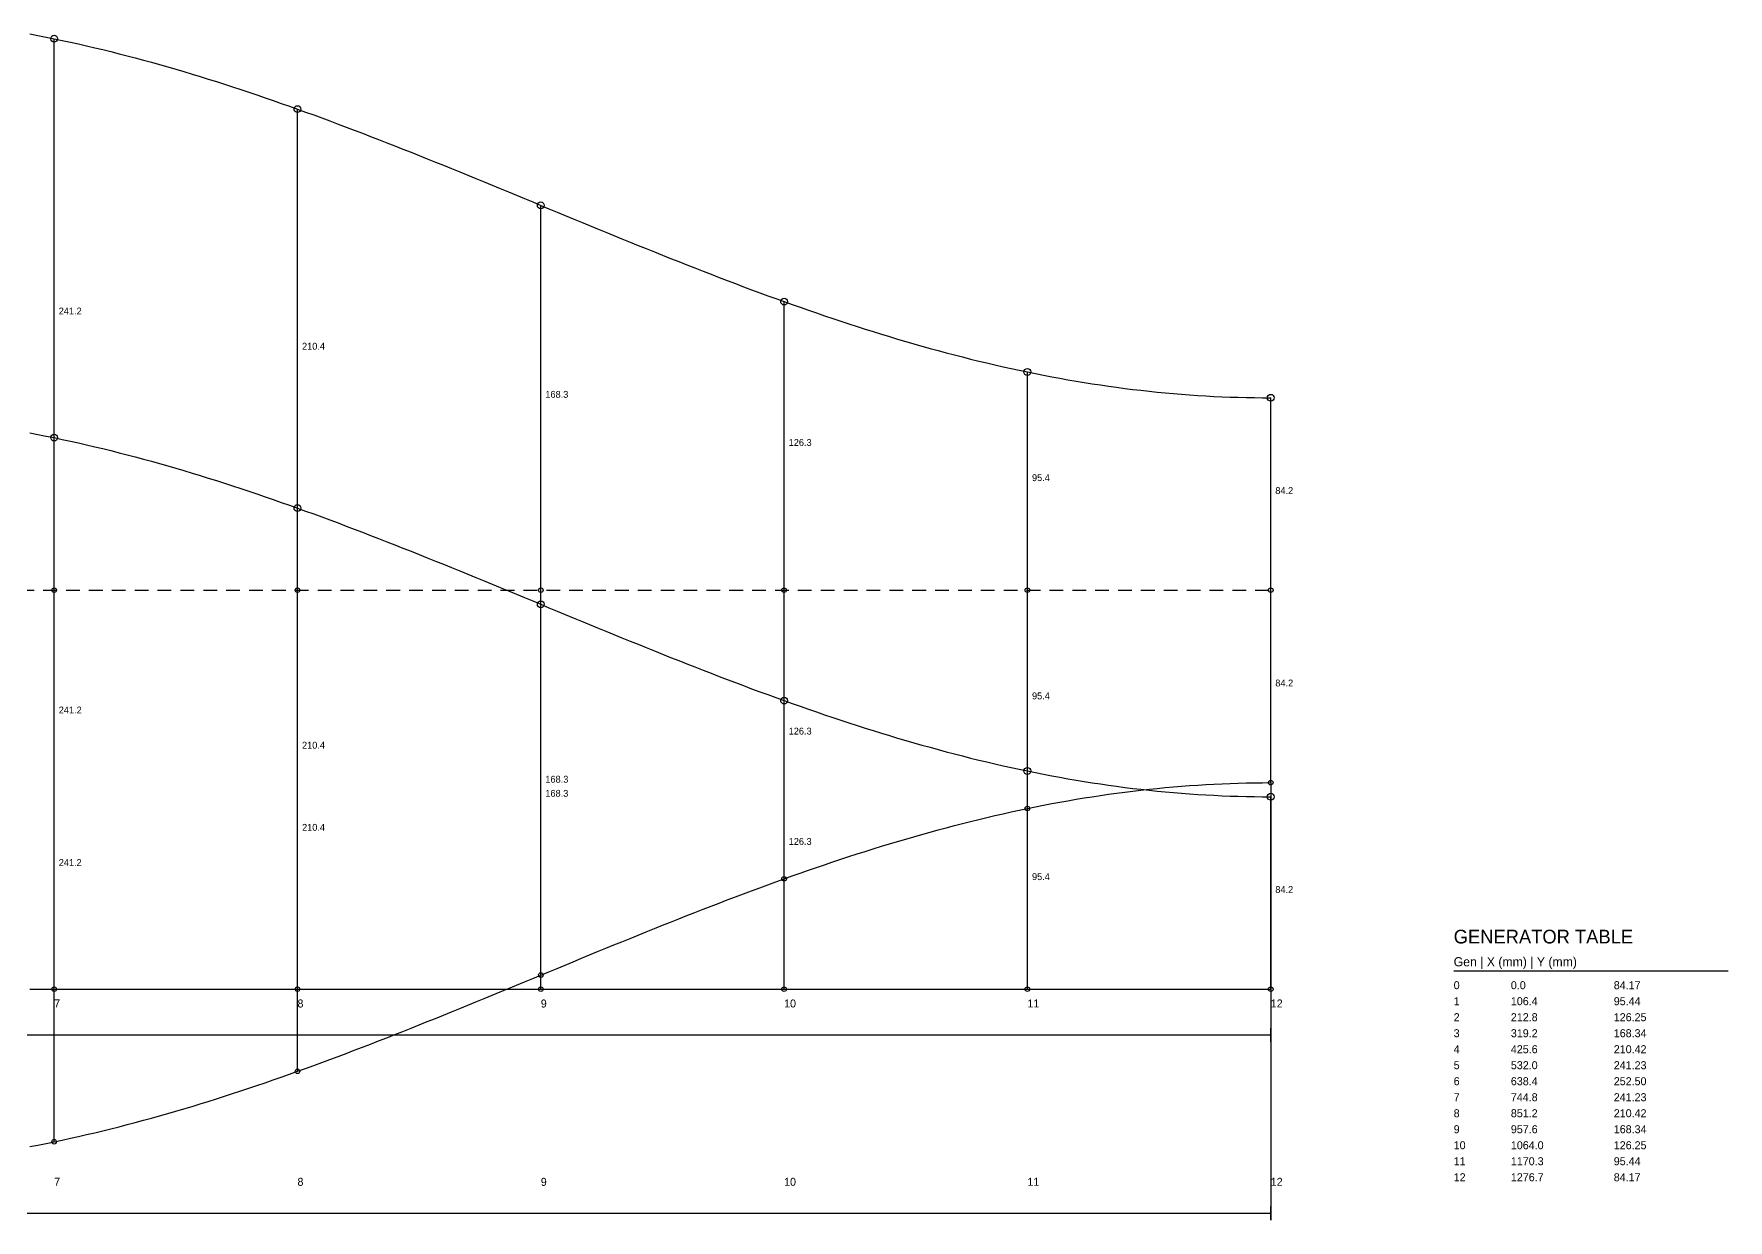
# Model space of a CAD drawing. Header units: millimetres. Extents: x -203 to 1477, y -1544 to 203.
# Drawn here: x 736 to 1477, y -1520 to -1001 of the extents above; entities that cross this region are included whole.
import ezdxf

# ---------------------------------------------------------------- set-up
doc = ezdxf.new("R2010")
doc.units = ezdxf.units.MM
doc.linetypes.add('DASHED', pattern=[10, 6, -4])
for name, color, linetype in [('DEV_CONTOUR', 3, 'CONTINUOUS'), ('DEV_COTES', 2, 'CONTINUOUS'), ('DEV_GENERATRICES', 7, 'CONTINUOUS'), ('DEV_POINTS', 1, 'CONTINUOUS'), ('DEV_SOUDURE', 1, 'CONTINUOUS'), ('DEV_TEXTE', 4, 'CONTINUOUS')]:
    doc.layers.add(name, color=color, linetype=linetype)

msp = doc.modelspace()

# ---------------------------------------------------------------- linework, layer by layer
at = {"layer": 'DEV_CONTOUR', "color": 3, "linetype": 'CONTINUOUS'}
for p, q in [((734.127, -1001.365), (737.674, -1002.043)), ((737.674, -1002.043), (741.22, -1002.744)), ((741.22, -1002.744), (744.767, -1003.467)), ((744.767, -1003.467), (748.313, -1004.213)), ((748.313, -1004.213), (751.86, -1004.98)), ((751.86, -1004.98), (755.406, -1005.77)), ((755.406, -1005.77), (758.953, -1006.58)), ((758.953, -1006.58), (762.499, -1007.412)), ((762.499, -1007.412), (766.046, -1008.266)), ((766.046, -1008.266), (769.592, -1009.139)), ((769.592, -1009.139), (773.139, -1010.034)), ((773.139, -1010.034), (776.685, -1010.948)), ((776.685, -1010.948), (780.232, -1011.882)), ((780.232, -1011.882), (783.778, -1012.836)), ((783.778, -1012.836), (787.325, -1013.81)), ((787.325, -1013.81), (790.872, -1014.802)), ((790.872, -1014.802), (794.418, -1015.813)), ((794.418, -1015.813), (797.965, -1016.843)), ((797.965, -1016.843), (801.511, -1017.891)), ((801.511, -1017.891), (805.058, -1018.956)), ((805.058, -1018.956), (808.604, -1020.04)), ((808.604, -1020.04), (812.151, -1021.14)), ((812.151, -1021.14), (815.697, -1022.257)), ((815.697, -1022.257), (819.244, -1023.39)), ((819.244, -1023.39), (822.79, -1024.54)), ((822.79, -1024.54), (826.337, -1025.705)), ((826.337, -1025.705), (829.883, -1026.886)), ((829.883, -1026.886), (833.43, -1028.082)), ((833.43, -1028.082), (836.976, -1029.293)), ((836.976, -1029.293), (840.523, -1030.518)), ((840.523, -1030.518), (844.069, -1031.757)), ((844.069, -1031.757), (847.616, -1033.009)), ((847.616, -1033.009), (851.162, -1034.275)), ((851.162, -1034.275), (854.709, -1035.553)), ((854.709, -1035.553), (858.255, -1036.844)), ((858.255, -1036.844), (861.802, -1038.147)), ((861.802, -1038.147), (865.348, -1039.462)), ((865.348, -1039.462), (868.895, -1040.788)), ((868.895, -1040.788), (872.441, -1042.125)), ((872.441, -1042.125), (875.988, -1043.472)), ((875.988, -1043.472), (879.534, -1044.829)), ((879.534, -1044.829), (883.081, -1046.196)), ((883.081, -1046.196), (886.627, -1047.572)), ((886.627, -1047.572), (890.174, -1048.957)), ((890.174, -1048.957), (893.72, -1050.35)), ((893.72, -1050.35), (897.267, -1051.751)), ((897.267, -1051.751), (900.813, -1053.159)), ((900.813, -1053.159), (904.36, -1054.575)), ((904.36, -1054.575), (907.906, -1055.997)), ((907.906, -1055.997), (911.453, -1057.425)), ((911.453, -1057.425), (914.999, -1058.859)), ((914.999, -1058.859), (918.546, -1060.299)), ((918.546, -1060.299), (922.092, -1061.743)), ((922.092, -1061.743), (925.639, -1063.192)), ((925.639, -1063.192), (929.185, -1064.645)), ((929.185, -1064.645), (932.732, -1066.101)), ((932.732, -1066.101), (936.278, -1067.561)), ((936.278, -1067.561), (939.825, -1069.023)), ((939.825, -1069.023), (943.371, -1070.488)), ((943.371, -1070.488), (946.918, -1071.954)), ((946.918, -1071.954), (950.464, -1073.422)), ((950.464, -1073.422), (954.011, -1074.89)), ((954.011, -1074.89), (957.557, -1076.359)), ((957.557, -1076.359), (961.104, -1077.828)), ((961.104, -1077.828), (964.65, -1079.296)), ((964.65, -1079.296), (968.197, -1080.764)), ((968.197, -1080.764), (971.743, -1082.23)), ((971.743, -1082.23), (975.29, -1083.695)), ((975.29, -1083.695), (978.836, -1085.157)), ((978.836, -1085.157), (982.383, -1086.617)), ((982.383, -1086.617), (985.93, -1088.073)), ((985.93, -1088.073), (989.476, -1089.526)), ((989.476, -1089.526), (993.023, -1090.975)), ((993.023, -1090.975), (996.569, -1092.419)), ((996.569, -1092.419), (1000.116, -1093.859)), ((1000.116, -1093.859), (1003.662, -1095.293)), ((1003.662, -1095.293), (1007.209, -1096.721)), ((1007.209, -1096.721), (1010.755, -1098.143)), ((1010.755, -1098.143), (1014.302, -1099.559)), ((1014.302, -1099.559), (1017.848, -1100.967)), ((1017.848, -1100.967), (1021.395, -1102.368)), ((1021.395, -1102.368), (1024.941, -1103.762)), ((1024.941, -1103.762), (1028.488, -1105.146)), ((1028.488, -1105.146), (1032.034, -1106.522)), ((1032.034, -1106.522), (1035.581, -1107.889)), ((1035.581, -1107.889), (1039.127, -1109.246)), ((1039.127, -1109.246), (1042.674, -1110.593)), ((1042.674, -1110.593), (1046.22, -1111.93)), ((1046.22, -1111.93), (1049.767, -1113.256)), ((1049.767, -1113.256), (1053.313, -1114.571)), ((1053.313, -1114.571), (1056.86, -1115.874)), ((1056.86, -1115.874), (1060.406, -1117.165)), ((1060.406, -1117.165), (1063.953, -1118.443)), ((1063.953, -1118.443), (1067.499, -1119.709)), ((1067.499, -1119.709), (1071.046, -1120.961)), ((1071.046, -1120.961), (1074.592, -1122.2)), ((1074.592, -1122.2), (1078.139, -1123.425)), ((1078.139, -1123.425), (1081.685, -1124.636)), ((1081.685, -1124.636), (1085.232, -1125.832)), ((1085.232, -1125.832), (1088.778, -1127.013)), ((1088.778, -1127.013), (1092.325, -1128.178)), ((1092.325, -1128.178), (1095.871, -1129.328)), ((1095.871, -1129.328), (1099.418, -1130.461)), ((1099.418, -1130.461), (1102.964, -1131.578)), ((1102.964, -1131.578), (1106.511, -1132.679)), ((1106.511, -1132.679), (1110.057, -1133.762)), ((1110.057, -1133.762), (1113.604, -1134.827)), ((1113.604, -1134.827), (1117.15, -1135.875)), ((1117.15, -1135.875), (1120.697, -1136.905)), ((1120.697, -1136.905), (1124.243, -1137.916)), ((1124.243, -1137.916), (1127.79, -1138.908)), ((1127.79, -1138.908), (1131.336, -1139.882)), ((1131.336, -1139.882), (1134.883, -1140.836)), ((1134.883, -1140.836), (1138.429, -1141.77)), ((1138.429, -1141.77), (1141.976, -1142.684)), ((1141.976, -1142.684), (1145.522, -1143.579)), ((1145.522, -1143.579), (1149.069, -1144.453)), ((1149.069, -1144.453), (1152.615, -1145.306)), ((1152.615, -1145.306), (1156.162, -1146.138)), ((1156.162, -1146.138), (1159.708, -1146.948)), ((1159.708, -1146.948), (1163.255, -1147.738)), ((1163.255, -1147.738), (1166.801, -1148.505)), ((1166.801, -1148.505), (1170.348, -1149.251)), ((1170.348, -1149.251), (1173.894, -1149.974)), ((1173.894, -1149.974), (1177.441, -1150.675)), ((1177.441, -1150.675), (1180.988, -1151.353)), ((1180.988, -1151.353), (1184.534, -1152.009)), ((1184.534, -1152.009), (1188.081, -1152.641)), ((1188.081, -1152.641), (1191.627, -1153.25)), ((1191.627, -1153.25), (1195.174, -1153.836)), ((1195.174, -1153.836), (1198.72, -1154.398)), ((1198.72, -1154.398), (1202.267, -1154.937)), ((1202.267, -1154.937), (1205.813, -1155.451)), ((1205.813, -1155.451), (1209.36, -1155.942)), ((1209.36, -1155.942), (1212.906, -1156.408)), ((1212.906, -1156.408), (1216.453, -1156.849)), ((1216.453, -1156.849), (1219.999, -1157.267)), ((1219.999, -1157.267), (1223.546, -1157.659)), ((1223.546, -1157.659), (1227.092, -1158.027)), ((1227.092, -1158.027), (1230.639, -1158.37)), ((1230.639, -1158.37), (1234.185, -1158.688)), ((1234.185, -1158.688), (1237.732, -1158.981)), ((1237.732, -1158.981), (1241.278, -1159.249)), ((1241.278, -1159.249), (1244.825, -1159.491)), ((1244.825, -1159.491), (1248.371, -1159.708)), ((1248.371, -1159.708), (1251.918, -1159.9)), ((1251.918, -1159.9), (1255.464, -1160.066)), ((1255.464, -1160.066), (1259.011, -1160.207)), ((1259.011, -1160.207), (1262.557, -1160.322)), ((1262.557, -1160.322), (1266.104, -1160.412)), ((1266.104, -1160.412), (1269.65, -1160.476)), ((1269.65, -1160.476), (1273.197, -1160.514)), ((1273.197, -1160.514), (1276.743, -1160.527)), ((734.127, -1175.869), (737.674, -1176.548)), ((737.674, -1176.548), (741.22, -1177.248)), ((741.22, -1177.248), (744.767, -1177.972)), ((744.767, -1177.972), (748.313, -1178.717)), ((748.313, -1178.717), (751.86, -1179.485)), ((751.86, -1179.485), (755.406, -1180.274)), ((755.406, -1180.274), (758.953, -1181.085)), ((758.953, -1181.085), (762.499, -1181.917)), ((762.499, -1181.917), (766.046, -1182.77)), ((766.046, -1182.77), (769.592, -1183.644)), ((769.592, -1183.644), (773.139, -1184.538)), ((773.139, -1184.538), (776.685, -1185.453)), ((776.685, -1185.453), (780.232, -1186.387)), ((780.232, -1186.387), (783.778, -1187.341)), ((783.778, -1187.341), (787.325, -1188.314)), ((787.325, -1188.314), (790.872, -1189.307)), ((790.872, -1189.307), (794.418, -1190.318)), ((794.418, -1190.318), (797.965, -1191.348)), ((797.965, -1191.348), (801.511, -1192.395)), ((801.511, -1192.395), (805.058, -1193.461)), ((805.058, -1193.461), (808.604, -1194.544)), ((808.604, -1194.544), (812.151, -1195.644)), ((812.151, -1195.644), (815.697, -1196.761)), ((815.697, -1196.761), (819.244, -1197.895)), ((819.244, -1197.895), (822.79, -1199.044)), ((822.79, -1199.044), (826.337, -1200.21)), ((826.337, -1200.21), (829.883, -1201.391)), ((829.883, -1201.391), (833.43, -1202.587)), ((833.43, -1202.587), (836.976, -1203.797)), ((836.976, -1203.797), (840.523, -1205.022)), ((840.523, -1205.022), (844.069, -1206.261)), ((844.069, -1206.261), (847.616, -1207.514)), ((847.616, -1207.514), (851.162, -1208.78)), ((851.162, -1208.78), (854.709, -1210.058)), ((854.709, -1210.058), (858.255, -1211.349)), ((858.255, -1211.349), (861.802, -1212.652)), ((861.802, -1212.652), (865.348, -1213.967)), ((865.348, -1213.967), (868.895, -1215.293)), ((868.895, -1215.293), (872.441, -1216.629)), ((872.441, -1216.629), (875.988, -1217.976)), ((875.988, -1217.976), (879.534, -1219.334)), ((879.534, -1219.334), (883.081, -1220.7)), ((883.081, -1220.7), (886.627, -1222.076)), ((886.627, -1222.076), (890.174, -1223.461)), ((890.174, -1223.461), (893.72, -1224.854)), ((893.72, -1224.854), (897.267, -1226.255)), ((897.267, -1226.255), (900.813, -1227.664)), ((900.813, -1227.664), (904.36, -1229.079)), ((904.36, -1229.079), (907.906, -1230.501)), ((907.906, -1230.501), (911.453, -1231.93)), ((911.453, -1231.93), (914.999, -1233.364)), ((914.999, -1233.364), (918.546, -1234.804)), ((918.546, -1234.804), (922.092, -1236.248)), ((922.092, -1236.248), (925.639, -1237.697)), ((925.639, -1237.697), (929.185, -1239.15)), ((929.185, -1239.15), (932.732, -1240.606)), ((932.732, -1240.606), (936.278, -1242.066)), ((936.278, -1242.066), (939.825, -1243.528)), ((939.825, -1243.528), (943.371, -1244.992)), ((943.371, -1244.992), (946.918, -1246.459)), ((946.918, -1246.459), (950.464, -1247.926)), ((950.464, -1247.926), (954.011, -1249.395)), ((954.011, -1249.395), (957.557, -1250.864)), ((957.557, -1250.864), (961.104, -1252.333)), ((961.104, -1252.333), (964.65, -1253.801)), ((964.65, -1253.801), (968.197, -1255.269)), ((968.197, -1255.269), (971.743, -1256.735)), ((971.743, -1256.735), (975.29, -1258.199)), ((975.29, -1258.199), (978.836, -1259.662)), ((978.836, -1259.662), (982.383, -1261.121)), ((982.383, -1261.121), (985.93, -1262.578)), ((985.93, -1262.578), (989.476, -1264.03)), ((989.476, -1264.03), (993.023, -1265.479)), ((993.023, -1265.479), (996.569, -1266.924)), ((996.569, -1266.924), (1000.116, -1268.363)), ((1000.116, -1268.363), (1003.662, -1269.797)), ((1003.662, -1269.797), (1007.209, -1271.226)), ((1007.209, -1271.226), (1010.755, -1272.648)), ((1010.755, -1272.648), (1014.302, -1274.064)), ((1014.302, -1274.064), (1017.848, -1275.472)), ((1017.848, -1275.472), (1021.395, -1276.873)), ((1021.395, -1276.873), (1024.941, -1278.266)), ((1024.941, -1278.266), (1028.488, -1279.651)), ((1028.488, -1279.651), (1032.034, -1281.027)), ((1032.034, -1281.027), (1035.581, -1282.394)), ((1035.581, -1282.394), (1039.127, -1283.751)), ((1039.127, -1283.751), (1042.674, -1285.098)), ((1042.674, -1285.098), (1046.22, -1286.435)), ((1046.22, -1286.435), (1049.767, -1287.761)), ((1049.767, -1287.761), (1053.313, -1289.075)), ((1053.313, -1289.075), (1056.86, -1290.378)), ((1056.86, -1290.378), (1060.406, -1291.669)), ((1060.406, -1291.669), (1063.953, -1292.948)), ((1063.953, -1292.948), (1067.499, -1294.213)), ((1067.499, -1294.213), (1071.046, -1295.466)), ((1071.046, -1295.466), (1074.592, -1296.705)), ((1074.592, -1296.705), (1078.139, -1297.93)), ((1078.139, -1297.93), (1081.685, -1299.141)), ((1081.685, -1299.141), (1085.232, -1300.336)), ((1085.232, -1300.336), (1088.778, -1301.517)), ((1088.778, -1301.517), (1092.325, -1302.683)), ((1092.325, -1302.683), (1095.871, -1303.832)), ((1095.871, -1303.832), (1099.418, -1304.966)), ((1099.418, -1304.966), (1102.964, -1306.083)), ((1102.964, -1306.083), (1106.511, -1307.183)), ((1106.511, -1307.183), (1110.057, -1308.266)), ((1110.057, -1308.266), (1113.604, -1309.332)), ((1113.604, -1309.332), (1117.15, -1310.38)), ((1117.15, -1310.38), (1120.697, -1311.409)), ((1120.697, -1311.409), (1124.243, -1312.42)), ((1124.243, -1312.42), (1127.79, -1313.413)), ((1127.79, -1313.413), (1131.336, -1314.386)), ((1131.336, -1314.386), (1134.883, -1315.34)), ((1134.883, -1315.34), (1138.429, -1316.275)), ((1138.429, -1316.275), (1141.976, -1317.189)), ((1141.976, -1317.189), (1145.522, -1318.083)), ((1145.522, -1318.083), (1149.069, -1318.957)), ((1149.069, -1318.957), (1152.615, -1319.81)), ((1152.615, -1319.81), (1156.162, -1320.642)), ((1156.162, -1320.642), (1159.708, -1321.453)), ((1159.708, -1321.453), (1163.255, -1322.242)), ((1163.255, -1322.242), (1166.801, -1323.01)), ((1166.801, -1323.01), (1170.348, -1323.755)), ((1170.348, -1323.755), (1173.894, -1324.479)), ((1173.894, -1324.479), (1177.441, -1325.18)), ((1177.441, -1325.18), (1180.988, -1325.858)), ((1180.988, -1325.858), (1184.534, -1326.513)), ((1184.534, -1326.513), (1188.081, -1327.146)), ((1188.081, -1327.146), (1191.627, -1327.755)), ((1191.627, -1327.755), (1195.174, -1328.341)), ((1195.174, -1328.341), (1198.72, -1328.903)), ((1198.72, -1328.903), (1202.267, -1329.441)), ((1202.267, -1329.441), (1205.813, -1329.956)), ((1205.813, -1329.956), (1209.36, -1330.446)), ((1209.36, -1330.446), (1212.906, -1330.912)), ((1212.906, -1330.912), (1216.453, -1331.354)), ((1216.453, -1331.354), (1219.999, -1331.771)), ((1219.999, -1331.771), (1223.546, -1332.164)), ((1223.546, -1332.164), (1227.092, -1332.532)), ((1227.092, -1332.532), (1230.639, -1332.875)), ((1230.639, -1332.875), (1234.185, -1333.193)), ((1234.185, -1333.193), (1237.732, -1333.485)), ((1237.732, -1333.485), (1241.278, -1333.753)), ((1241.278, -1333.753), (1244.825, -1333.996)), ((1244.825, -1333.996), (1248.371, -1334.213)), ((1248.371, -1334.213), (1251.918, -1334.404)), ((1251.918, -1334.404), (1255.464, -1334.571)), ((1255.464, -1334.571), (1259.011, -1334.712)), ((1259.011, -1334.712), (1262.557, -1334.827)), ((1262.557, -1334.827), (1266.104, -1334.916)), ((1266.104, -1334.916), (1269.65, -1334.981)), ((1269.65, -1334.981), (1273.197, -1335.019)), ((1273.197, -1335.019), (1276.743, -1335.032))]:
    msp.add_line(p, q, dxfattribs=at)
at = {"layer": 'DEV_CONTOUR', "color": 4, "linetype": 'DASHED'}
msp.add_line((0, -1244.695), (1276.743, -1244.695), dxfattribs=at)
at = {"layer": 'DEV_CONTOUR', "color": 6, "linetype": 'CONTINUOUS'}
for p, q in [((1205.813, -1333.94), (1209.36, -1333.449)), ((1209.36, -1333.449), (1212.906, -1332.983)), ((1212.906, -1332.983), (1216.453, -1332.541)), ((1216.453, -1332.541), (1219.999, -1332.124)), ((1219.999, -1332.124), (1223.546, -1331.732)), ((1223.546, -1331.732), (1227.092, -1331.364)), ((1227.092, -1331.364), (1230.639, -1331.021)), ((1230.639, -1331.021), (1234.185, -1330.703)), ((1234.185, -1330.703), (1237.732, -1330.41)), ((1237.732, -1330.41), (1241.278, -1330.142)), ((1241.278, -1330.142), (1244.825, -1329.9)), ((1244.825, -1329.9), (1248.371, -1329.683)), ((1248.371, -1329.683), (1251.918, -1329.491)), ((1251.918, -1329.491), (1255.464, -1329.325)), ((1255.464, -1329.325), (1259.011, -1329.184)), ((1259.011, -1329.184), (1262.557, -1329.069)), ((1262.557, -1329.069), (1266.104, -1328.979)), ((1266.104, -1328.979), (1269.65, -1328.915)), ((1269.65, -1328.915), (1273.197, -1328.876)), ((1273.197, -1328.876), (1276.743, -1328.864)), ((1163.255, -1341.653), (1166.801, -1340.886)), ((1166.801, -1340.886), (1170.348, -1340.14)), ((1170.348, -1340.14), (1173.894, -1339.417)), ((1173.894, -1339.417), (1177.441, -1338.716)), ((1177.441, -1338.716), (1180.988, -1338.037)), ((1180.988, -1338.037), (1184.534, -1337.382)), ((1184.534, -1337.382), (1188.081, -1336.75)), ((1188.081, -1336.75), (1191.627, -1336.14)), ((1191.627, -1336.14), (1195.174, -1335.555)), ((1195.174, -1335.555), (1198.72, -1334.992)), ((1198.72, -1334.992), (1202.267, -1334.454)), ((1202.267, -1334.454), (1205.813, -1333.94)), ((1134.883, -1348.555), (1138.429, -1347.621)), ((1138.429, -1347.621), (1141.976, -1346.706)), ((1141.976, -1346.706), (1145.522, -1345.812)), ((1145.522, -1345.812), (1149.069, -1344.938)), ((1149.069, -1344.938), (1152.615, -1344.085)), ((1152.615, -1344.085), (1156.162, -1343.253)), ((1156.162, -1343.253), (1159.708, -1342.442)), ((1159.708, -1342.442), (1163.255, -1341.653)), ((1106.511, -1356.712), (1110.057, -1355.629)), ((1110.057, -1355.629), (1113.604, -1354.564)), ((1113.604, -1354.564), (1117.15, -1353.516)), ((1117.15, -1353.516), (1120.697, -1352.486)), ((1120.697, -1352.486), (1124.243, -1351.475)), ((1124.243, -1351.475), (1127.79, -1350.483)), ((1127.79, -1350.483), (1131.336, -1349.509)), ((1131.336, -1349.509), (1134.883, -1348.555)), ((1085.232, -1363.559), (1088.778, -1362.378)), ((1088.778, -1362.378), (1092.325, -1361.213)), ((1092.325, -1361.213), (1095.871, -1360.063)), ((1095.871, -1360.063), (1099.418, -1358.93)), ((1099.418, -1358.93), (1102.964, -1357.812)), ((1102.964, -1357.812), (1106.511, -1356.712)), ((1063.953, -1370.948), (1067.499, -1369.682)), ((1067.499, -1369.682), (1071.046, -1368.429)), ((1071.046, -1368.429), (1074.592, -1367.191)), ((1074.592, -1367.191), (1078.139, -1365.966)), ((1078.139, -1365.966), (1081.685, -1364.755)), ((1081.685, -1364.755), (1085.232, -1363.559)), ((1042.674, -1378.798), (1046.22, -1377.461)), ((1046.22, -1377.461), (1049.767, -1376.135)), ((1049.767, -1376.135), (1053.313, -1374.82)), ((1053.313, -1374.82), (1056.86, -1373.517)), ((1056.86, -1373.517), (1060.406, -1372.226)), ((1060.406, -1372.226), (1063.953, -1370.948)), ((1024.941, -1385.629), (1028.488, -1384.245)), ((1028.488, -1384.245), (1032.034, -1382.869)), ((1032.034, -1382.869), (1035.581, -1381.502)), ((1035.581, -1381.502), (1039.127, -1380.145)), ((1039.127, -1380.145), (1042.674, -1378.798)), ((1003.662, -1394.098), (1007.209, -1392.67)), ((1007.209, -1392.67), (1010.755, -1391.247)), ((1010.755, -1391.247), (1014.302, -1389.832)), ((1014.302, -1389.832), (1017.848, -1388.423)), ((1017.848, -1388.423), (1021.395, -1387.022)), ((1021.395, -1387.022), (1024.941, -1385.629)), ((985.93, -1401.318), (989.476, -1399.865)), ((989.476, -1399.865), (993.023, -1398.416)), ((993.023, -1398.416), (996.569, -1396.972)), ((996.569, -1396.972), (1000.116, -1395.532)), ((1000.116, -1395.532), (1003.662, -1394.098)), ((968.197, -1408.627), (971.743, -1407.161)), ((971.743, -1407.161), (975.29, -1405.696)), ((975.29, -1405.696), (978.836, -1404.234)), ((978.836, -1404.234), (982.383, -1402.774)), ((982.383, -1402.774), (985.93, -1401.318)), ((950.464, -1415.969), (954.011, -1414.501)), ((954.011, -1414.501), (957.557, -1413.032)), ((957.557, -1413.032), (961.104, -1411.563)), ((961.104, -1411.563), (964.65, -1410.094)), ((964.65, -1410.094), (968.197, -1408.627)), ((932.732, -1423.289), (936.278, -1421.83)), ((936.278, -1421.83), (939.825, -1420.368)), ((939.825, -1420.368), (943.371, -1418.903)), ((943.371, -1418.903), (946.918, -1417.437)), ((946.918, -1417.437), (950.464, -1415.969)), ((914.999, -1430.531), (918.546, -1429.092)), ((918.546, -1429.092), (922.092, -1427.647)), ((922.092, -1427.647), (925.639, -1426.199)), ((925.639, -1426.199), (929.185, -1424.746)), ((929.185, -1424.746), (932.732, -1423.289)), ((897.267, -1437.64), (900.813, -1436.232)), ((900.813, -1436.232), (904.36, -1434.816)), ((904.36, -1434.816), (907.906, -1433.394)), ((907.906, -1433.394), (911.453, -1431.966)), ((911.453, -1431.966), (914.999, -1430.531)), ((875.988, -1445.919), (879.534, -1444.562)), ((879.534, -1444.562), (883.081, -1443.195)), ((883.081, -1443.195), (886.627, -1441.819)), ((886.627, -1441.819), (890.174, -1440.434)), ((890.174, -1440.434), (893.72, -1439.041)), ((893.72, -1439.041), (897.267, -1437.64)), ((858.255, -1452.546), (861.802, -1451.243)), ((861.802, -1451.243), (865.348, -1449.929)), ((865.348, -1449.929), (868.895, -1448.603)), ((868.895, -1448.603), (872.441, -1447.266)), ((872.441, -1447.266), (875.988, -1445.919)), ((836.976, -1460.098), (840.523, -1458.873)), ((840.523, -1458.873), (844.069, -1457.634)), ((844.069, -1457.634), (847.616, -1456.382)), ((847.616, -1456.382), (851.162, -1455.116)), ((851.162, -1455.116), (854.709, -1453.837)), ((854.709, -1453.837), (858.255, -1452.546)), ((815.697, -1467.134), (819.244, -1466.001)), ((819.244, -1466.001), (822.79, -1464.851)), ((822.79, -1464.851), (826.337, -1463.685)), ((826.337, -1463.685), (829.883, -1462.505)), ((829.883, -1462.505), (833.43, -1461.309)), ((833.43, -1461.309), (836.976, -1460.098)), ((790.872, -1474.589), (794.418, -1473.577)), ((794.418, -1473.577), (797.965, -1472.548)), ((797.965, -1472.548), (801.511, -1471.5)), ((801.511, -1471.5), (805.058, -1470.434)), ((805.058, -1470.434), (808.604, -1469.351)), ((808.604, -1469.351), (812.151, -1468.251)), ((812.151, -1468.251), (815.697, -1467.134)), ((762.499, -1481.978), (766.046, -1481.125)), ((766.046, -1481.125), (769.592, -1480.252)), ((769.592, -1480.252), (773.139, -1479.357)), ((773.139, -1479.357), (776.685, -1478.443)), ((776.685, -1478.443), (780.232, -1477.508)), ((780.232, -1477.508), (783.778, -1476.554)), ((783.778, -1476.554), (787.325, -1475.581)), ((787.325, -1475.581), (790.872, -1474.589)), ((734.127, -1488.026), (737.674, -1487.348)), ((737.674, -1487.348), (741.22, -1486.647)), ((741.22, -1486.647), (744.767, -1485.924)), ((744.767, -1485.924), (748.313, -1485.178)), ((748.313, -1485.178), (751.86, -1484.41)), ((751.86, -1484.41), (755.406, -1483.621)), ((755.406, -1483.621), (758.953, -1482.81)), ((758.953, -1482.81), (762.499, -1481.978))]:
    msp.add_line(p, q, dxfattribs=at)
at = {"layer": 'DEV_CONTOUR', "color": 4, "linetype": 'CONTINUOUS'}
for p, q in [((734.127, -1419.2), (737.674, -1419.2)), ((737.674, -1419.2), (741.22, -1419.2)), ((741.22, -1419.2), (744.767, -1419.2)), ((744.767, -1419.2), (748.313, -1419.2)), ((748.313, -1419.2), (751.86, -1419.2)), ((751.86, -1419.2), (755.406, -1419.2)), ((755.406, -1419.2), (758.953, -1419.2)), ((758.953, -1419.2), (762.499, -1419.2)), ((762.499, -1419.2), (766.046, -1419.2)), ((766.046, -1419.2), (769.592, -1419.2)), ((769.592, -1419.2), (773.139, -1419.2)), ((773.139, -1419.2), (776.685, -1419.2)), ((776.685, -1419.2), (780.232, -1419.2)), ((780.232, -1419.2), (783.778, -1419.2)), ((783.778, -1419.2), (787.325, -1419.2)), ((787.325, -1419.2), (790.872, -1419.2)), ((790.872, -1419.2), (794.418, -1419.2)), ((794.418, -1419.2), (797.965, -1419.2)), ((797.965, -1419.2), (801.511, -1419.2)), ((801.511, -1419.2), (805.058, -1419.2)), ((805.058, -1419.2), (808.604, -1419.2)), ((808.604, -1419.2), (812.151, -1419.2)), ((812.151, -1419.2), (815.697, -1419.2)), ((815.697, -1419.2), (819.244, -1419.2)), ((819.244, -1419.2), (822.79, -1419.2)), ((822.79, -1419.2), (826.337, -1419.2)), ((826.337, -1419.2), (829.883, -1419.2)), ((829.883, -1419.2), (833.43, -1419.2)), ((833.43, -1419.2), (836.976, -1419.2)), ((836.976, -1419.2), (840.523, -1419.2)), ((840.523, -1419.2), (844.069, -1419.2)), ((844.069, -1419.2), (847.616, -1419.2)), ((847.616, -1419.2), (851.162, -1419.2)), ((851.162, -1419.2), (854.709, -1419.2)), ((854.709, -1419.2), (858.255, -1419.2)), ((858.255, -1419.2), (861.802, -1419.2)), ((861.802, -1419.2), (865.348, -1419.2)), ((865.348, -1419.2), (868.895, -1419.2)), ((868.895, -1419.2), (872.441, -1419.2)), ((872.441, -1419.2), (875.988, -1419.2)), ((875.988, -1419.2), (879.534, -1419.2)), ((879.534, -1419.2), (883.081, -1419.2)), ((883.081, -1419.2), (886.627, -1419.2)), ((886.627, -1419.2), (890.174, -1419.2)), ((890.174, -1419.2), (893.72, -1419.2)), ((893.72, -1419.2), (897.267, -1419.2)), ((897.267, -1419.2), (900.813, -1419.2)), ((900.813, -1419.2), (904.36, -1419.2)), ((904.36, -1419.2), (907.906, -1419.2)), ((907.906, -1419.2), (911.453, -1419.2)), ((911.453, -1419.2), (914.999, -1419.2)), ((914.999, -1419.2), (918.546, -1419.2)), ((918.546, -1419.2), (922.092, -1419.2)), ((922.092, -1419.2), (925.639, -1419.2)), ((925.639, -1419.2), (929.185, -1419.2)), ((929.185, -1419.2), (932.732, -1419.2)), ((932.732, -1419.2), (936.278, -1419.2)), ((936.278, -1419.2), (939.825, -1419.2)), ((939.825, -1419.2), (943.371, -1419.2)), ((943.371, -1419.2), (946.918, -1419.2)), ((946.918, -1419.2), (950.464, -1419.2)), ((950.464, -1419.2), (954.011, -1419.2)), ((954.011, -1419.2), (957.557, -1419.2)), ((957.557, -1419.2), (961.104, -1419.2)), ((961.104, -1419.2), (964.65, -1419.2)), ((964.65, -1419.2), (968.197, -1419.2)), ((968.197, -1419.2), (971.743, -1419.2)), ((971.743, -1419.2), (975.29, -1419.2)), ((975.29, -1419.2), (978.836, -1419.2)), ((978.836, -1419.2), (982.383, -1419.2)), ((982.383, -1419.2), (985.93, -1419.2)), ((985.93, -1419.2), (989.476, -1419.2)), ((989.476, -1419.2), (993.023, -1419.2)), ((993.023, -1419.2), (996.569, -1419.2)), ((996.569, -1419.2), (1000.116, -1419.2)), ((1000.116, -1419.2), (1003.662, -1419.2)), ((1003.662, -1419.2), (1007.209, -1419.2)), ((1007.209, -1419.2), (1010.755, -1419.2)), ((1010.755, -1419.2), (1014.302, -1419.2)), ((1014.302, -1419.2), (1017.848, -1419.2)), ((1017.848, -1419.2), (1021.395, -1419.2)), ((1021.395, -1419.2), (1024.941, -1419.2)), ((1024.941, -1419.2), (1028.488, -1419.2)), ((1028.488, -1419.2), (1032.034, -1419.2)), ((1032.034, -1419.2), (1035.581, -1419.2)), ((1035.581, -1419.2), (1039.127, -1419.2)), ((1039.127, -1419.2), (1042.674, -1419.2)), ((1042.674, -1419.2), (1046.22, -1419.2)), ((1046.22, -1419.2), (1049.767, -1419.2)), ((1049.767, -1419.2), (1053.313, -1419.2)), ((1053.313, -1419.2), (1056.86, -1419.2)), ((1056.86, -1419.2), (1060.406, -1419.2)), ((1060.406, -1419.2), (1063.953, -1419.2)), ((1063.953, -1419.2), (1067.499, -1419.2)), ((1067.499, -1419.2), (1071.046, -1419.2)), ((1071.046, -1419.2), (1074.592, -1419.2)), ((1074.592, -1419.2), (1078.139, -1419.2)), ((1078.139, -1419.2), (1081.685, -1419.2)), ((1081.685, -1419.2), (1085.232, -1419.2)), ((1085.232, -1419.2), (1088.778, -1419.2)), ((1088.778, -1419.2), (1092.325, -1419.2)), ((1092.325, -1419.2), (1095.871, -1419.2)), ((1095.871, -1419.2), (1099.418, -1419.2)), ((1099.418, -1419.2), (1102.964, -1419.2)), ((1102.964, -1419.2), (1106.511, -1419.2)), ((1106.511, -1419.2), (1110.057, -1419.2)), ((1110.057, -1419.2), (1113.604, -1419.2)), ((1113.604, -1419.2), (1117.15, -1419.2)), ((1117.15, -1419.2), (1120.697, -1419.2)), ((1120.697, -1419.2), (1124.243, -1419.2)), ((1124.243, -1419.2), (1127.79, -1419.2)), ((1127.79, -1419.2), (1131.336, -1419.2)), ((1131.336, -1419.2), (1134.883, -1419.2)), ((1134.883, -1419.2), (1138.429, -1419.2)), ((1138.429, -1419.2), (1141.976, -1419.2)), ((1141.976, -1419.2), (1145.522, -1419.2)), ((1145.522, -1419.2), (1149.069, -1419.2)), ((1149.069, -1419.2), (1152.615, -1419.2)), ((1152.615, -1419.2), (1156.162, -1419.2)), ((1156.162, -1419.2), (1159.708, -1419.2)), ((1159.708, -1419.2), (1163.255, -1419.2)), ((1163.255, -1419.2), (1166.801, -1419.2)), ((1166.801, -1419.2), (1170.348, -1419.2)), ((1170.348, -1419.2), (1173.894, -1419.2)), ((1173.894, -1419.2), (1177.441, -1419.2)), ((1177.441, -1419.2), (1180.988, -1419.2)), ((1180.988, -1419.2), (1184.534, -1419.2)), ((1184.534, -1419.2), (1188.081, -1419.2)), ((1188.081, -1419.2), (1191.627, -1419.2)), ((1191.627, -1419.2), (1195.174, -1419.2)), ((1195.174, -1419.2), (1198.72, -1419.2)), ((1198.72, -1419.2), (1202.267, -1419.2)), ((1202.267, -1419.2), (1205.813, -1419.2)), ((1205.813, -1419.2), (1209.36, -1419.2)), ((1209.36, -1419.2), (1212.906, -1419.2)), ((1212.906, -1419.2), (1216.453, -1419.2)), ((1216.453, -1419.2), (1219.999, -1419.2)), ((1219.999, -1419.2), (1223.546, -1419.2)), ((1223.546, -1419.2), (1227.092, -1419.2)), ((1227.092, -1419.2), (1230.639, -1419.2)), ((1230.639, -1419.2), (1234.185, -1419.2)), ((1234.185, -1419.2), (1237.732, -1419.2)), ((1237.732, -1419.2), (1241.278, -1419.2)), ((1241.278, -1419.2), (1244.825, -1419.2)), ((1244.825, -1419.2), (1248.371, -1419.2)), ((1248.371, -1419.2), (1251.918, -1419.2)), ((1251.918, -1419.2), (1255.464, -1419.2)), ((1255.464, -1419.2), (1259.011, -1419.2)), ((1259.011, -1419.2), (1262.557, -1419.2)), ((1262.557, -1419.2), (1266.104, -1419.2)), ((1266.104, -1419.2), (1269.65, -1419.2)), ((1269.65, -1419.2), (1273.197, -1419.2)), ((1273.197, -1419.2), (1276.743, -1419.2))]:
    msp.add_line(p, q, dxfattribs=at)
at = {"layer": 'DEV_COTES', "color": 2, "linetype": 'CONTINUOUS'}
for p, q in [((1276.743, -1328.864), (1276.743, -1520.2)), ((1276.743, -1419.2), (1276.743, -1442.2)), ((1276.743, -1442.2), (1276.743, -1436.2)), ((0, -1439.2), (1276.743, -1439.2)), ((0, -1517.2), (1276.743, -1517.2)), ((1276.743, -1520.2), (1276.743, -1514.2))]:
    msp.add_line(p, q, dxfattribs=at)
at = {"layer": 'DEV_GENERATRICES', "color": 7, "linetype": 'CONTINUOUS'}
for p, q in [((744.767, -1485.924), (744.767, -1003.467)), ((851.162, -1455.116), (851.162, -1034.275)), ((957.557, -1413.032), (957.557, -1076.359)), ((1063.953, -1370.948), (1063.953, -1118.443)), ((1170.348, -1340.14), (1170.348, -1149.251)), ((1276.743, -1328.864), (1276.743, -1160.527)), ((744.767, -1419.2), (744.767, -1177.972)), ((851.162, -1419.2), (851.162, -1208.78)), ((957.557, -1419.2), (957.557, -1250.864)), ((1063.953, -1419.2), (1063.953, -1292.948)), ((1170.348, -1419.2), (1170.348, -1323.755)), ((1276.743, -1419.2), (1276.743, -1335.032))]:
    msp.add_line(p, q, dxfattribs=at)
at = {"layer": 'DEV_POINTS', "color": 3}
for centre in [(744.767, -1003.467), (851.162, -1034.275), (957.557, -1076.359), (1063.953, -1118.443), (1170.348, -1149.251), (1276.743, -1160.527), (744.767, -1177.972), (851.162, -1208.78), (957.557, -1250.864), (1063.953, -1292.948), (1170.348, -1323.755), (1276.743, -1335.032)]:
    msp.add_circle(centre, 1.5, dxfattribs=at)
at = {"layer": 'DEV_POINTS', "color": 4}
for centre in [(744.767, -1244.695), (851.162, -1244.695), (957.557, -1244.695), (1063.953, -1244.695), (1170.348, -1244.695), (1276.743, -1244.695), (744.767, -1419.2), (851.162, -1419.2), (957.557, -1419.2), (1063.953, -1419.2), (1170.348, -1419.2), (1276.743, -1419.2)]:
    msp.add_circle(centre, 1, dxfattribs=at)
at = {"layer": 'DEV_POINTS', "color": 6}
for centre in [(1276.743, -1328.864), (1170.348, -1340.14), (1063.953, -1370.948), (957.557, -1413.032), (851.162, -1455.116), (744.767, -1485.924)]:
    msp.add_circle(centre, 1, dxfattribs=at)
at = {"layer": 'DEV_SOUDURE', "color": 1, "linetype": 'CONTINUOUS'}
for p, q in [((1276.743, -1328.864), (1276.743, -1160.527)), ((1276.743, -1419.2), (1276.743, -1335.032))]:
    msp.add_line(p, q, dxfattribs=at)
at = {"layer": 'DEV_TEXTE', "color": 7, "linetype": 'CONTINUOUS'}
msp.add_line((1356.743, -1411.2), (1476.743, -1411.2), dxfattribs=at)

# ---------------------------------------------------------------- texts
at = {"layer": 'DEV_COTES', "color": 2}
for s, p in [('241.2', (746.767, -1124.081)), ('210.4', (853.162, -1139.485)), ('168.3', (959.557, -1160.527)), ('126.3', (1065.953, -1181.569)), ('95.4', (1172.348, -1196.973)), ('84.2', (1278.743, -1202.611)), ('84.2', (1278.743, -1286.78)), ('241.2', (746.767, -1298.586)), ('95.4', (1172.348, -1292.418)), ('210.4', (853.162, -1313.99)), ('126.3', (1065.953, -1307.822)), ('168.3', (959.557, -1328.864)), ('168.3', (959.557, -1335.032)), ('210.4', (853.162, -1349.906)), ('126.3', (1065.953, -1356.074)), ('241.2', (746.767, -1365.31)), ('95.4', (1172.348, -1371.478)), ('84.2', (1278.743, -1377.116))]:
    msp.add_text(s, height=3, dxfattribs=at).set_placement(p)
at = {"layer": 'DEV_TEXTE', "color": 4}
for s, height, p in [('GENERATOR TABLE', 6, (1356.743, -1399.2)), ('0.0', 3.5, (1381.743, -1419.2)), ('212.8', 3.5, (1381.743, -1433.2)), ('106.4', 3.5, (1381.743, -1426.2)), ('319.2', 3.5, (1381.743, -1440.2)), ('425.6', 3.5, (1381.743, -1447.2)), ('532.0', 3.5, (1381.743, -1454.2)), ('638.4', 3.5, (1381.743, -1461.2)), ('744.8', 3.5, (1381.743, -1468.2)), ('851.2', 3.5, (1381.743, -1475.2)), ('957.6', 3.5, (1381.743, -1482.2)), ('1064.0', 3.5, (1381.743, -1489.2)), ('1170.3', 3.5, (1381.743, -1496.2)), ('1276.7', 3.5, (1381.743, -1503.2))]:
    msp.add_text(s, height=height, dxfattribs=at).set_placement(p)
at = {"layer": 'DEV_TEXTE', "color": 7}
for s, height, p in [('Gen | X (mm) | Y (mm)', 4, (1356.743, -1409.2)), ('0', 3.5, (1356.743, -1419.2)), ('7', 3.5, (744.767, -1427.2)), ('8', 3.5, (851.162, -1427.2)), ('9', 3.5, (957.557, -1427.2)), ('10', 3.5, (1063.953, -1427.2)), ('11', 3.5, (1170.348, -1427.2)), ('12', 3.5, (1276.743, -1427.2)), ('2', 3.5, (1356.743, -1433.2)), ('1', 3.5, (1356.743, -1426.2)), ('3', 3.5, (1356.743, -1440.2)), ('4', 3.5, (1356.743, -1447.2)), ('5', 3.5, (1356.743, -1454.2)), ('6', 3.5, (1356.743, -1461.2)), ('7', 3.5, (1356.743, -1468.2)), ('8', 3.5, (1356.743, -1475.2)), ('9', 3.5, (1356.743, -1482.2)), ('10', 3.5, (1356.743, -1489.2)), ('11', 3.5, (1356.743, -1496.2)), ('7', 3.5, (744.767, -1505.2)), ('8', 3.5, (851.162, -1505.2)), ('9', 3.5, (957.557, -1505.2)), ('10', 3.5, (1063.953, -1505.2)), ('11', 3.5, (1170.348, -1505.2)), ('12', 3.5, (1276.743, -1505.2)), ('12', 3.5, (1356.743, -1503.2))]:
    msp.add_text(s, height=height, dxfattribs=at).set_placement(p)
at = {"layer": 'DEV_TEXTE', "color": 2}
for s, p in [('84.17', (1426.743, -1419.2)), ('95.44', (1426.743, -1426.2)), ('126.25', (1426.743, -1433.2)), ('168.34', (1426.743, -1440.2)), ('210.42', (1426.743, -1447.2)), ('241.23', (1426.743, -1454.2)), ('252.50', (1426.743, -1461.2)), ('241.23', (1426.743, -1468.2)), ('210.42', (1426.743, -1475.2)), ('168.34', (1426.743, -1482.2)), ('126.25', (1426.743, -1489.2)), ('95.44', (1426.743, -1496.2)), ('84.17', (1426.743, -1503.2))]:
    msp.add_text(s, height=3.5, dxfattribs=at).set_placement(p)

doc.saveas('drawing.dxf')
